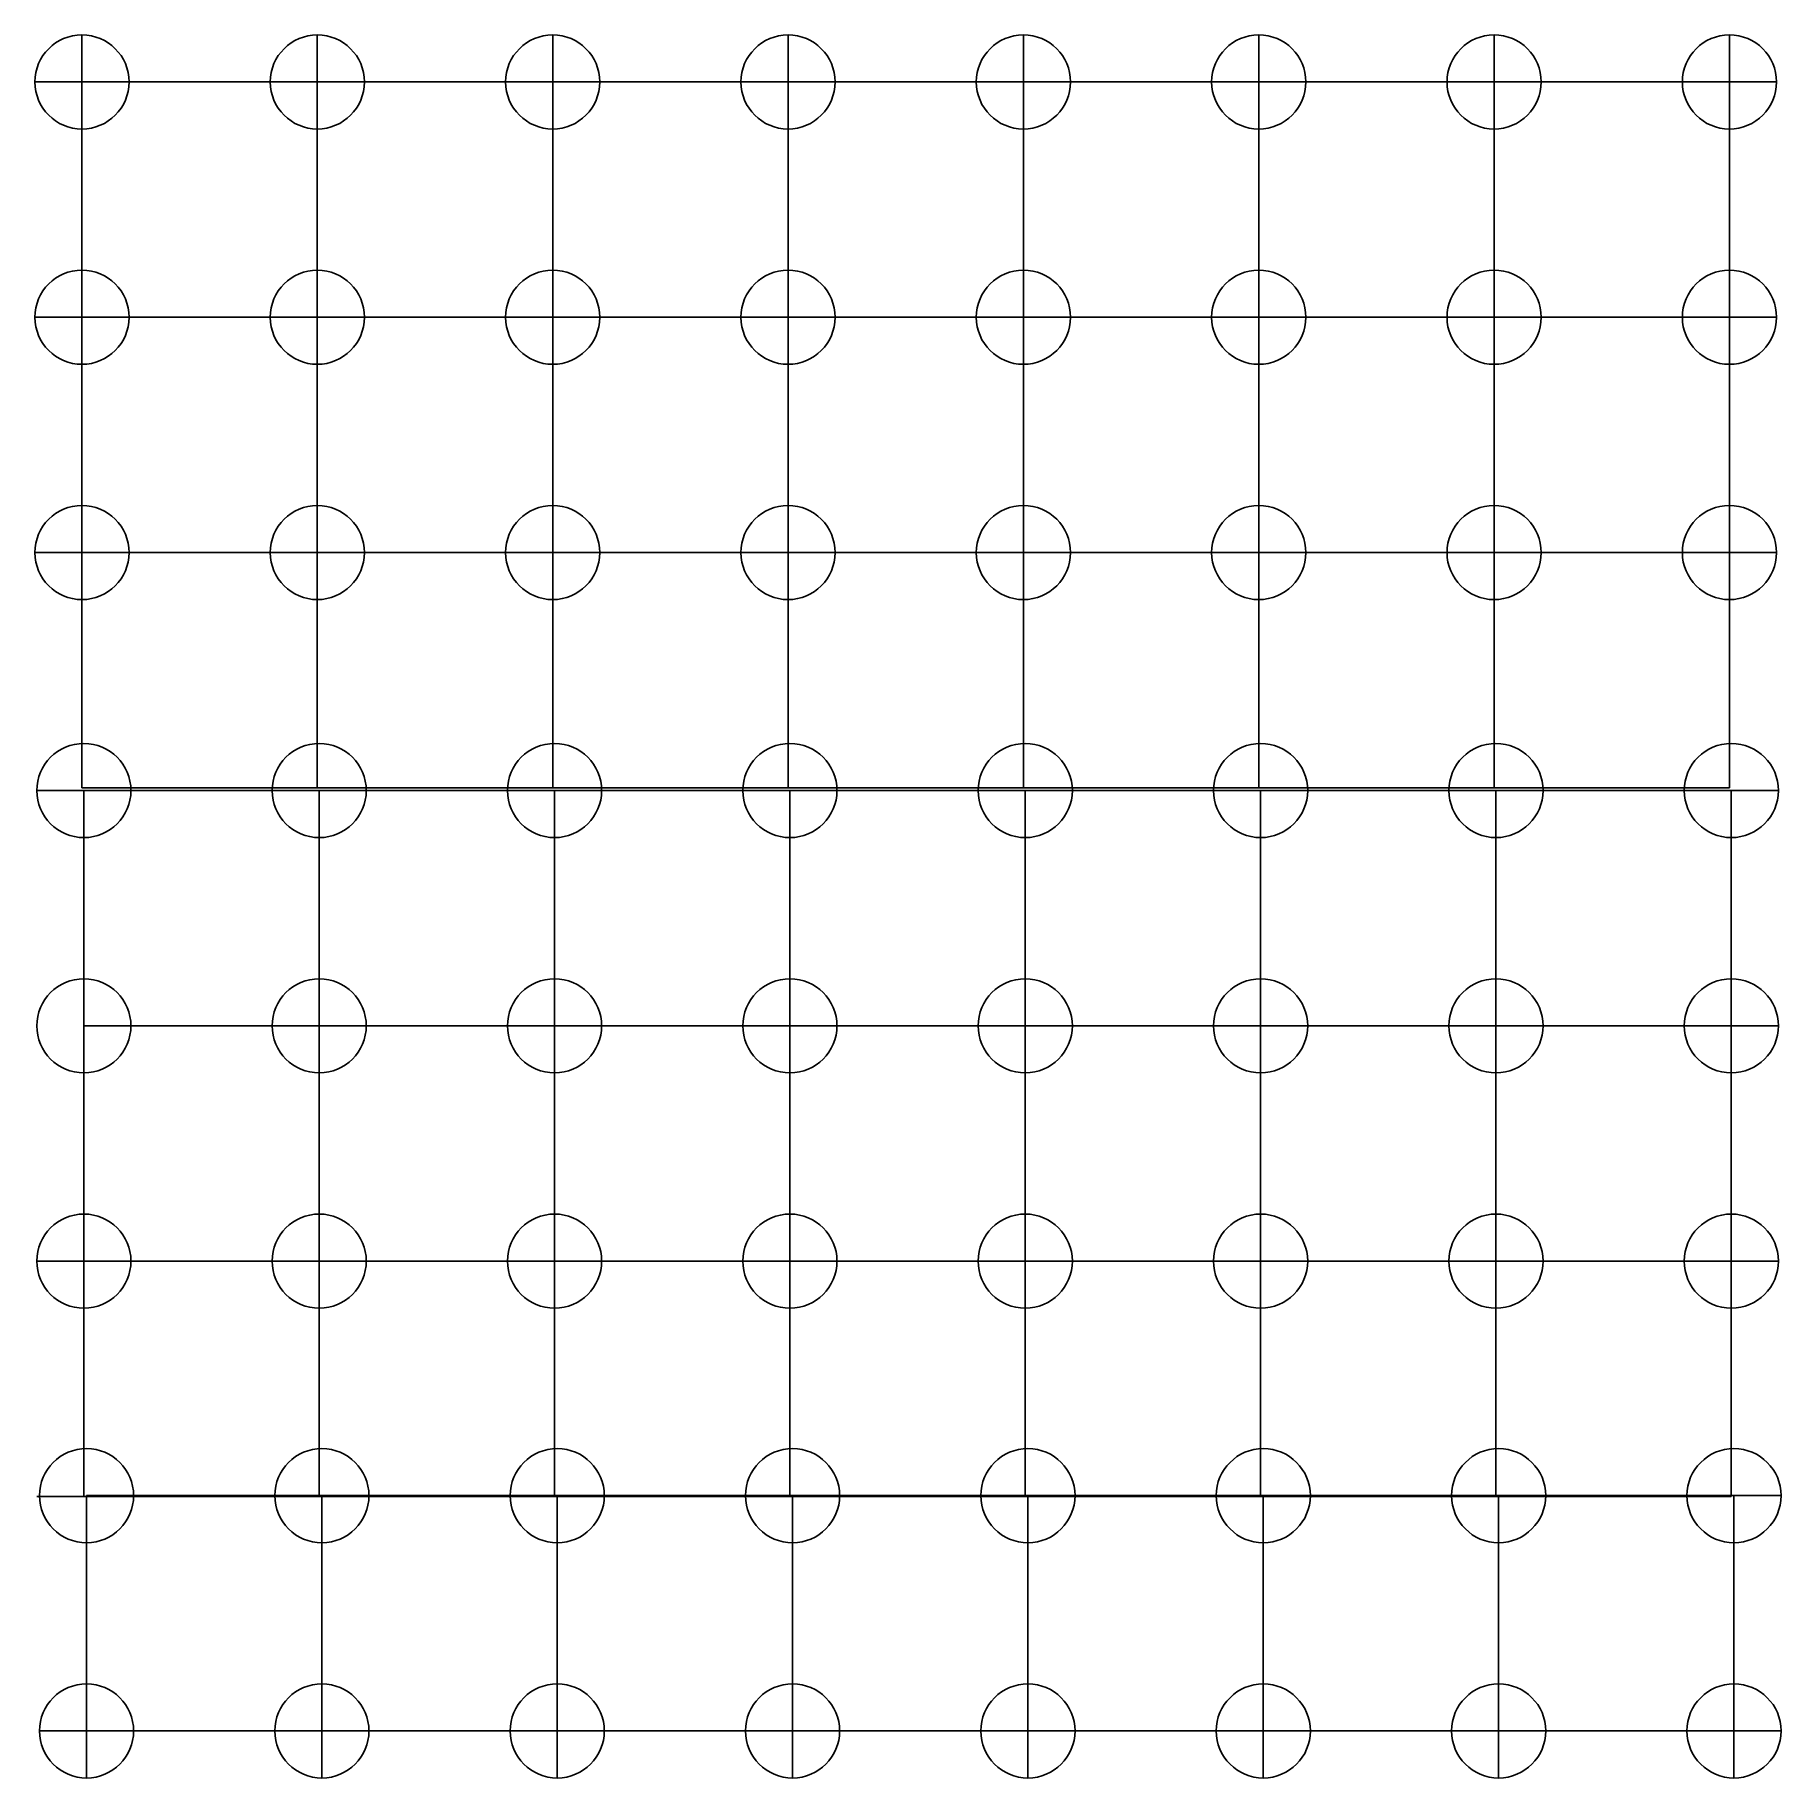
# Model space of a CAD drawing. Header units: millimetres. Extents: x 2097 to 2208, y 2157 to 2268.
import ezdxf

# ---------------------------------------------------------------- set-up
doc = ezdxf.new("R2010")
doc.units = ezdxf.units.MM

msp = doc.modelspace()

# ---------------------------------------------------------------- linework, layer by layer
for p, q in [((2099.96, 2265.01), (2099.96, 2268.01)), ((2114.96, 2265.01), (2114.96, 2268.01)), ((2129.96, 2265.01), (2129.96, 2268.01)), ((2144.96, 2265.01), (2144.96, 2268.01)), ((2159.96, 2265.01), (2159.96, 2268.01)), ((2174.96, 2265.01), (2174.96, 2268.01)), ((2189.96, 2265.01), (2189.96, 2268.01)), ((2204.96, 2265.01), (2204.96, 2268.01)), ((2099.96, 2265.01), (2096.96, 2265.01)), ((2099.96, 2250.01), (2099.96, 2265.01)), ((2099.96, 2265.01), (2114.96, 2265.01)), ((2099.96, 2265.01), (2099.96, 2265.01)), ((2114.96, 2265.01), (2114.96, 2250.01)), ((2129.96, 2265.01), (2114.96, 2265.01)), ((2129.96, 2250.01), (2129.96, 2265.01)), ((2129.96, 2265.01), (2144.96, 2265.01)), ((2144.96, 2265.01), (2144.96, 2250.01)), ((2144.96, 2265.01), (2159.96, 2265.01)), ((2144.96, 2265.01), (2144.96, 2265.01)), ((2159.96, 2265.01), (2159.96, 2250.01)), ((2159.96, 2265.01), (2174.96, 2265.01)), ((2174.96, 2265.01), (2159.96, 2265.01)), ((2159.96, 2265.01), (2159.96, 2250.01)), ((2174.96, 2250.01), (2174.96, 2265.01)), ((2174.96, 2265.01), (2189.96, 2265.01)), ((2189.96, 2265.01), (2189.96, 2250.01)), ((2189.96, 2265.01), (2204.96, 2265.01)), ((2204.96, 2265.01), (2204.96, 2250.01)), ((2204.96, 2265.01), (2207.96, 2265.01)), ((2099.96, 2250.01), (2096.96, 2250.01)), ((2114.96, 2250.01), (2099.96, 2250.01)), ((2099.96, 2250.01), (2099.96, 2235.01)), ((2102.96, 2250.01), (2114.96, 2250.01)), ((2114.96, 2250.01), (2114.96, 2250.01)), ((2114.96, 2250.01), (2129.96, 2250.01)), ((2114.96, 2235.01), (2114.96, 2250.01)), ((2117.93, 2250.01), (2117.96, 2250.01)), ((2144.96, 2250.01), (2129.96, 2250.01)), ((2129.96, 2235.01), (2129.96, 2250.01)), ((2129.96, 2250.01), (2129.96, 2220.01)), ((2159.96, 2250.01), (2144.96, 2250.01)), ((2144.96, 2235.01), (2144.96, 2250.01)), ((2159.96, 2250.01), (2174.96, 2250.01)), ((2159.96, 2235.01), (2159.96, 2250.01)), ((2189.96, 2250.01), (2174.96, 2250.01)), ((2174.96, 2235.01), (2174.96, 2250.01)), ((2204.96, 2250.01), (2189.96, 2250.01)), ((2189.96, 2235.01), (2189.96, 2250.01)), ((2204.96, 2250.01), (2204.96, 2235.01)), ((2204.96, 2250.01), (2207.96, 2250.01)), ((2099.96, 2235.01), (2096.96, 2235.01)), ((2099.96, 2235.01), (2114.96, 2235.01)), ((2099.96, 2235.01), (2099.96, 2220.01)), ((2114.96, 2220.01), (2114.96, 2235.01)), ((2114.96, 2235.01), (2129.96, 2235.01)), ((2144.96, 2235.01), (2129.96, 2235.01)), ((2144.96, 2220.01), (2144.96, 2235.01)), ((2144.96, 2235.01), (2159.96, 2235.01)), ((2159.96, 2220.01), (2159.96, 2235.01)), ((2159.96, 2235.01), (2174.96, 2235.01)), ((2174.96, 2220.01), (2174.96, 2235.01)), ((2174.96, 2235.01), (2189.96, 2235.01)), ((2189.96, 2220.01), (2189.96, 2235.01)), ((2189.96, 2235.01), (2204.96, 2235.01)), ((2204.96, 2220.01), (2204.96, 2235.01)), ((2204.96, 2235.01), (2207.96, 2235.01)), ((2100.08, 2219.84), (2097.08, 2219.84)), ((2099.96, 2220.01), (2114.96, 2220.01)), ((2100.08, 2204.84), (2100.08, 2219.84)), ((2100.08, 2219.84), (2115.08, 2219.84)), ((2129.96, 2220.01), (2114.96, 2220.01)), ((2115.08, 2219.84), (2115.08, 2204.84)), ((2130.08, 2219.84), (2115.08, 2219.84)), ((2129.96, 2220.01), (2144.96, 2220.01)), ((2130.08, 2204.84), (2130.08, 2219.84)), ((2130.08, 2219.84), (2145.08, 2219.84)), ((2144.96, 2220.01), (2159.96, 2220.01)), ((2145.08, 2219.84), (2145.08, 2204.84)), ((2145.08, 2219.84), (2160.08, 2219.84)), ((2159.96, 2220.01), (2174.96, 2220.01)), ((2160.08, 2219.84), (2160.08, 2204.84)), ((2160.08, 2219.84), (2175.08, 2219.84)), ((2175.08, 2219.84), (2160.08, 2219.84)), ((2160.08, 2219.84), (2160.08, 2204.84)), ((2174.96, 2220.01), (2189.96, 2220.01)), ((2175.08, 2204.84), (2175.08, 2219.84)), ((2175.08, 2219.84), (2190.08, 2219.84)), ((2189.96, 2220.01), (2204.96, 2220.01)), ((2190.08, 2219.84), (2190.08, 2204.84)), ((2190.08, 2219.84), (2205.08, 2219.84)), ((2205.08, 2219.84), (2205.08, 2204.84)), ((2205.08, 2219.84), (2208.08, 2219.84)), ((2115.08, 2204.84), (2100.08, 2204.84)), ((2100.08, 2204.84), (2100.08, 2189.84)), ((2103.08, 2204.84), (2115.08, 2204.84)), ((2115.08, 2204.84), (2115.08, 2204.84)), ((2115.08, 2204.84), (2130.08, 2204.84)), ((2115.08, 2189.84), (2115.08, 2204.84)), ((2118.04, 2204.84), (2118.08, 2204.84)), ((2145.08, 2204.84), (2130.08, 2204.84)), ((2130.08, 2189.84), (2130.08, 2204.84)), ((2160.08, 2204.84), (2145.08, 2204.84)), ((2145.08, 2189.84), (2145.08, 2204.84)), ((2160.08, 2204.84), (2175.08, 2204.84)), ((2160.08, 2189.84), (2160.08, 2204.84)), ((2190.08, 2204.84), (2175.08, 2204.84)), ((2175.08, 2189.84), (2175.08, 2204.84)), ((2205.08, 2204.84), (2190.08, 2204.84)), ((2190.08, 2189.84), (2190.08, 2204.84)), ((2205.08, 2204.84), (2205.08, 2189.84)), ((2205.08, 2204.84), (2208.08, 2204.84)), ((2100.08, 2189.84), (2097.08, 2189.84)), ((2100.08, 2189.84), (2115.08, 2189.84)), ((2100.08, 2189.84), (2100.08, 2174.84)), ((2115.08, 2189.84), (2130.08, 2189.84)), ((2115.08, 2189.84), (2115.08, 2174.84)), ((2145.08, 2189.84), (2130.08, 2189.84)), ((2130.08, 2189.84), (2130.08, 2174.84)), ((2145.08, 2189.84), (2160.08, 2189.84)), ((2145.08, 2189.84), (2145.08, 2174.84)), ((2160.08, 2189.84), (2175.08, 2189.84)), ((2160.08, 2189.84), (2160.08, 2174.84)), ((2175.08, 2189.84), (2190.08, 2189.84)), ((2175.08, 2189.84), (2175.08, 2174.84)), ((2190.08, 2189.84), (2205.08, 2189.84)), ((2190.08, 2189.84), (2190.08, 2174.84)), ((2205.08, 2174.84), (2205.08, 2189.84)), ((2205.08, 2189.84), (2208.08, 2189.84)), ((2100.08, 2174.84), (2097.08, 2174.84)), ((2100.08, 2174.84), (2205.08, 2174.84)), ((2100.25, 2159.89), (2100.25, 2174.89)), ((2100.25, 2174.89), (2115.25, 2174.89)), ((2115.25, 2174.89), (2115.25, 2159.89)), ((2130.25, 2174.89), (2115.25, 2174.89)), ((2130.25, 2159.89), (2130.25, 2174.89)), ((2130.25, 2174.89), (2145.25, 2174.89)), ((2145.25, 2174.89), (2145.25, 2159.89)), ((2145.25, 2174.89), (2160.25, 2174.89)), ((2160.25, 2174.89), (2160.25, 2159.89)), ((2160.25, 2174.89), (2175.25, 2174.89)), ((2175.25, 2174.89), (2160.25, 2174.89)), ((2160.25, 2174.89), (2160.25, 2159.89)), ((2175.25, 2159.89), (2175.25, 2174.89)), ((2175.25, 2174.89), (2190.25, 2174.89)), ((2190.25, 2174.89), (2190.25, 2159.89)), ((2190.25, 2174.89), (2205.25, 2174.89)), ((2205.25, 2174.89), (2205.25, 2159.89)), ((2205.25, 2174.89), (2208.25, 2174.89)), ((2100.25, 2159.89), (2097.25, 2159.89)), ((2115.25, 2159.89), (2100.25, 2159.89)), ((2100.25, 2159.89), (2103.25, 2159.89)), ((2100.25, 2159.89), (2100.25, 2156.89)), ((2103.25, 2159.89), (2115.25, 2159.89)), ((2115.25, 2159.89), (2115.25, 2159.89)), ((2115.25, 2159.89), (2130.25, 2159.89)), ((2115.25, 2159.89), (2115.25, 2156.89)), ((2118.22, 2159.89), (2118.25, 2159.89)), ((2145.25, 2159.89), (2130.25, 2159.89)), ((2130.25, 2159.89), (2130.25, 2156.89)), ((2160.25, 2159.89), (2145.25, 2159.89)), ((2145.25, 2159.89), (2145.25, 2156.89)), ((2160.25, 2159.89), (2175.25, 2159.89)), ((2160.25, 2159.89), (2160.25, 2156.89)), ((2190.25, 2159.89), (2175.25, 2159.89)), ((2175.25, 2159.89), (2175.25, 2156.89)), ((2205.25, 2159.89), (2190.25, 2159.89)), ((2190.25, 2159.89), (2190.25, 2156.89)), ((2205.25, 2159.89), (2208.25, 2159.89)), ((2205.25, 2159.89), (2205.25, 2156.89))]:
    msp.add_line(p, q)
for centre in [(2099.96, 2265.01), (2114.96, 2265.01), (2129.96, 2265.01), (2144.96, 2265.01), (2159.96, 2265.01), (2174.96, 2265.01), (2189.96, 2265.01), (2204.96, 2265.01), (2099.96, 2250.01), (2114.96, 2250.01), (2129.96, 2250.01), (2144.96, 2250.01), (2159.96, 2250.01), (2174.96, 2250.01), (2189.96, 2250.01), (2204.96, 2250.01), (2099.96, 2235.01), (2114.96, 2235.01), (2129.96, 2235.01), (2144.96, 2235.01), (2159.96, 2235.01), (2174.96, 2235.01), (2189.96, 2235.01), (2204.96, 2235.01), (2100.08, 2219.84), (2115.08, 2219.84), (2130.08, 2219.84), (2145.08, 2219.84), (2160.08, 2219.84), (2175.08, 2219.84), (2190.08, 2219.84), (2205.08, 2219.84), (2100.08, 2204.84), (2115.08, 2204.84), (2130.08, 2204.84), (2145.08, 2204.84), (2160.08, 2204.84), (2175.08, 2204.84), (2190.08, 2204.84), (2205.08, 2204.84), (2100.08, 2189.84), (2115.08, 2189.84), (2130.08, 2189.84), (2145.08, 2189.84), (2160.08, 2189.84), (2175.08, 2189.84), (2190.08, 2189.84), (2205.08, 2189.84), (2100.25, 2174.89), (2115.25, 2174.89), (2130.25, 2174.89), (2145.25, 2174.89), (2160.25, 2174.89), (2175.25, 2174.89), (2190.25, 2174.89), (2205.25, 2174.89), (2100.25, 2159.89), (2115.25, 2159.89), (2130.25, 2159.89), (2145.25, 2159.89), (2160.25, 2159.89), (2175.25, 2159.89), (2190.25, 2159.89), (2205.25, 2159.89)]:
    msp.add_circle(centre, 3)

doc.saveas('drawing.dxf')
